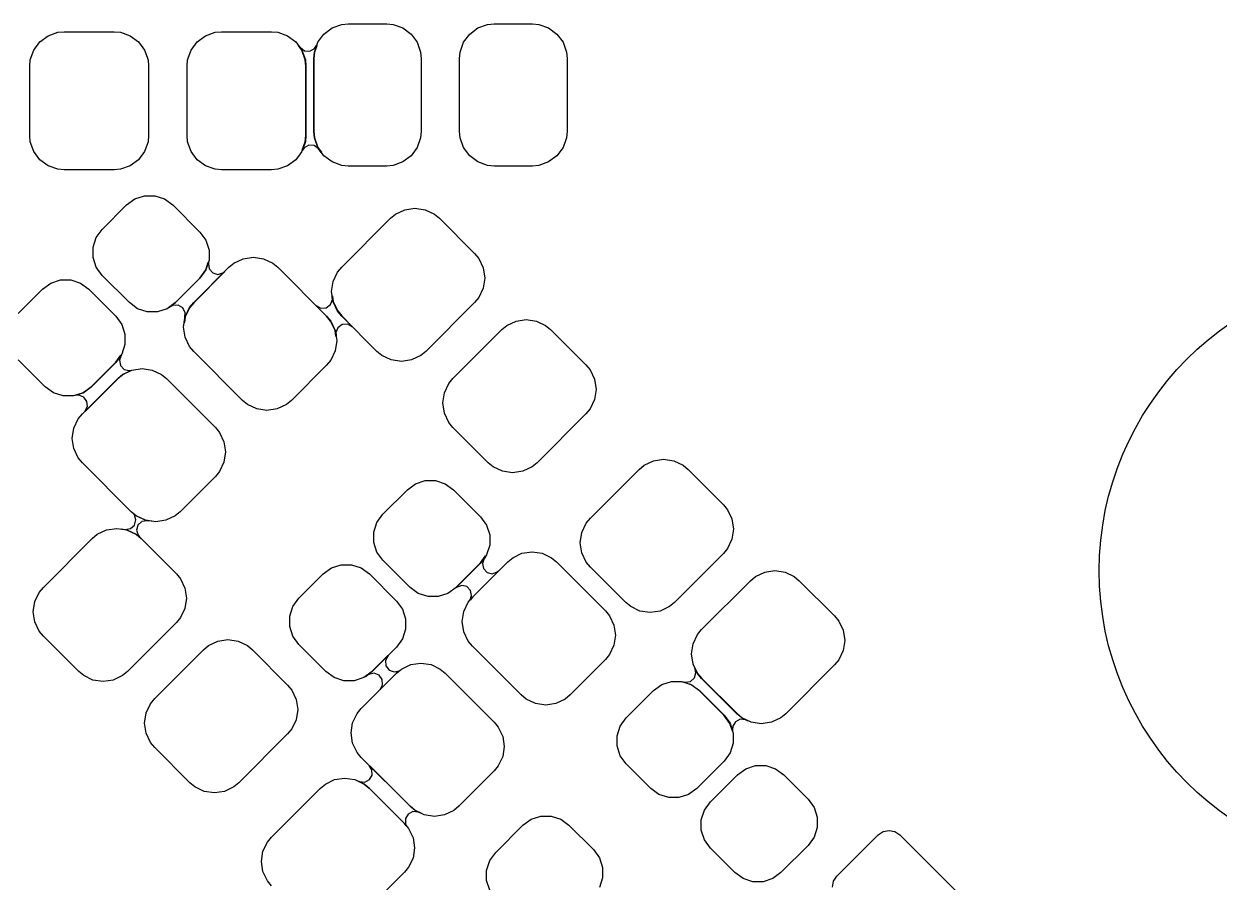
# Model space of a CAD drawing. Extents: x 4.32 to 8.86, y -5.17 to -1.84.
# Drawn here: x 5.2 to 5.813, y -2.286 to -1.846 of the extents above; entities that cross this region are included whole.
import ezdxf

# ---------------------------------------------------------------- set-up
doc = ezdxf.new("R2010")
doc.units = 0
doc.header["$MEASUREMENT"] = 0
doc.layers.add('BLACK', color=7, linetype='CONTINUOUS')

msp = doc.modelspace()

# ---------------------------------------------------------------- linework, layer by layer
at = {"layer": 'BLACK', "linetype": 'CONTINUOUS'}
for p, q in [((5.20849, -1.85476), (5.21273, -1.85163)), ((5.21273, -1.85163), (5.2177, -1.84988)), ((5.2177, -1.84988), (5.22102, -1.84957)), ((5.22102, -1.84957), (5.24661, -1.84957)), ((5.24661, -1.84957), (5.24993, -1.84988)), ((5.24993, -1.84988), (5.2549, -1.85163)), ((5.2549, -1.85163), (5.25914, -1.85476)), ((5.2892, -1.85476), (5.29344, -1.85163)), ((5.29344, -1.85163), (5.29841, -1.84988)), ((5.29841, -1.84988), (5.30173, -1.84957)), ((5.30173, -1.84957), (5.32732, -1.84957)), ((5.32732, -1.84957), (5.33064, -1.84988)), ((5.33064, -1.84988), (5.33561, -1.85163)), ((5.33561, -1.85163), (5.33985, -1.85476)), ((5.3511, -1.85501), (5.35423, -1.85077)), ((5.35423, -1.85077), (5.35847, -1.84764)), ((5.35847, -1.84764), (5.36344, -1.8459)), ((5.36344, -1.8459), (5.36676, -1.84558)), ((5.36676, -1.84558), (5.38644, -1.84558)), ((5.38644, -1.84558), (5.38976, -1.8459)), ((5.38976, -1.8459), (5.39473, -1.84764)), ((5.39473, -1.84764), (5.39897, -1.85077)), ((5.39897, -1.85077), (5.4021, -1.85501)), ((5.4259, -1.85501), (5.42903, -1.85077)), ((5.42903, -1.85077), (5.43327, -1.84764)), ((5.43327, -1.84764), (5.43824, -1.8459)), ((5.43824, -1.8459), (5.44156, -1.84558)), ((5.44156, -1.84558), (5.46124, -1.84558)), ((5.46124, -1.84558), (5.46456, -1.8459)), ((5.46456, -1.8459), (5.46953, -1.84764)), ((5.46953, -1.84764), (5.47377, -1.85077)), ((5.47377, -1.85077), (5.4769, -1.85501)), ((5.20536, -1.85899), (5.20849, -1.85476)), ((5.25914, -1.85476), (5.26227, -1.85899)), ((5.28607, -1.85899), (5.2892, -1.85476)), ((5.33985, -1.85476), (5.34298, -1.85899)), ((5.34114, -1.85657), (5.3412, -1.85652)), ((5.34115, -1.85665), (5.34114, -1.85657)), ((5.34291, -1.85903), (5.34115, -1.85665)), ((5.3412, -1.85652), (5.34127, -1.85656)), ((5.34127, -1.85656), (5.34215, -1.8577)), ((5.34215, -1.8577), (5.34436, -1.85931)), ((5.34935, -1.85998), (5.3511, -1.85501)), ((5.35057, -1.85674), (5.34943, -1.86)), ((5.34947, -1.85814), (5.35043, -1.85667)), ((5.35043, -1.85667), (5.3505, -1.85663)), ((5.3505, -1.85663), (5.35057, -1.85668)), ((5.35057, -1.85668), (5.35057, -1.85674)), ((5.4021, -1.85501), (5.40384, -1.85998)), ((5.42416, -1.85998), (5.4259, -1.85501)), ((5.4769, -1.85501), (5.47865, -1.85998)), ((5.20362, -1.86396), (5.20536, -1.85899)), ((5.26227, -1.85899), (5.26401, -1.86396)), ((5.28433, -1.86396), (5.28607, -1.85899)), ((5.34464, -1.86398), (5.34291, -1.85903)), ((5.34298, -1.85899), (5.34472, -1.86396)), ((5.34436, -1.85931), (5.34708, -1.85948)), ((5.34708, -1.85948), (5.34947, -1.85814)), ((5.34904, -1.8633), (5.34935, -1.85998)), ((5.34904, -1.9007), (5.34904, -1.8633)), ((5.34943, -1.86), (5.34912, -1.8633)), ((5.34912, -1.8633), (5.34912, -1.9007)), ((5.40384, -1.85998), (5.40416, -1.8633)), ((5.40416, -1.8633), (5.40416, -1.9007)), ((5.42384, -1.8633), (5.42416, -1.85998)), ((5.42384, -1.9007), (5.42384, -1.8633)), ((5.47865, -1.85998), (5.47896, -1.8633)), ((5.47896, -1.8633), (5.47896, -1.9007)), ((5.2033, -1.86728), (5.20362, -1.86396)), ((5.2033, -1.90272), (5.2033, -1.86728)), ((5.26401, -1.86396), (5.26433, -1.86728)), ((5.26433, -1.86728), (5.26433, -1.90272)), ((5.28401, -1.86728), (5.28433, -1.86396)), ((5.28401, -1.90272), (5.28401, -1.86728)), ((5.34496, -1.86729), (5.34464, -1.86398)), ((5.34472, -1.86396), (5.34504, -1.86728)), ((5.34496, -1.90271), (5.34496, -1.86729)), ((5.34504, -1.86728), (5.34504, -1.90272)), ((5.20362, -1.90604), (5.2033, -1.90272)), ((5.20536, -1.91101), (5.20362, -1.90604)), ((5.26401, -1.90604), (5.26227, -1.91101)), ((5.26433, -1.90272), (5.26401, -1.90604)), ((5.28433, -1.90604), (5.28401, -1.90272)), ((5.28607, -1.91101), (5.28433, -1.90604)), ((5.34472, -1.90604), (5.34298, -1.91101)), ((5.34314, -1.91029), (5.34464, -1.90602)), ((5.34464, -1.90602), (5.34496, -1.90271)), ((5.34504, -1.90272), (5.34472, -1.90604)), ((5.34935, -1.90402), (5.34904, -1.9007)), ((5.34912, -1.9007), (5.34943, -1.904)), ((5.3511, -1.90899), (5.34935, -1.90402)), ((5.34943, -1.904), (5.35117, -1.90895)), ((5.40384, -1.90402), (5.4021, -1.90899)), ((5.40416, -1.9007), (5.40384, -1.90402)), ((5.42416, -1.90402), (5.42384, -1.9007)), ((5.4259, -1.90899), (5.42416, -1.90402)), ((5.47865, -1.90402), (5.4769, -1.90899)), ((5.47896, -1.9007), (5.47865, -1.90402)), ((5.20849, -1.91524), (5.20536, -1.91101)), ((5.26227, -1.91101), (5.25914, -1.91524)), ((5.2892, -1.91524), (5.28607, -1.91101)), ((5.34298, -1.91101), (5.33985, -1.91524)), ((5.34315, -1.91036), (5.34314, -1.91029)), ((5.34321, -1.9104), (5.34315, -1.91036)), ((5.34328, -1.91036), (5.34321, -1.9104)), ((5.34408, -1.90916), (5.34328, -1.91036)), ((5.34646, -1.90782), (5.34408, -1.90916)), ((5.34918, -1.90798), (5.34646, -1.90782)), ((5.35139, -1.90959), (5.34918, -1.90798)), ((5.35423, -1.91323), (5.3511, -1.90899)), ((5.35117, -1.90895), (5.35293, -1.91133)), ((5.3528, -1.91143), (5.35139, -1.90959)), ((5.35287, -1.91146), (5.3528, -1.91143)), ((5.35294, -1.91141), (5.35287, -1.91146)), ((5.35293, -1.91133), (5.35294, -1.91141)), ((5.4021, -1.90899), (5.39897, -1.91323)), ((5.42903, -1.91323), (5.4259, -1.90899)), ((5.4769, -1.90899), (5.47377, -1.91323)), ((5.21273, -1.91837), (5.20849, -1.91524)), ((5.2177, -1.92012), (5.21273, -1.91837)), ((5.2549, -1.91837), (5.24993, -1.92012)), ((5.25914, -1.91524), (5.2549, -1.91837)), ((5.29344, -1.91837), (5.2892, -1.91524)), ((5.29841, -1.92012), (5.29344, -1.91837)), ((5.33561, -1.91837), (5.33064, -1.92012)), ((5.33985, -1.91524), (5.33561, -1.91837)), ((5.35847, -1.91636), (5.35423, -1.91323)), ((5.36344, -1.9181), (5.35847, -1.91636)), ((5.36676, -1.91842), (5.36344, -1.9181)), ((5.38644, -1.91842), (5.36676, -1.91842)), ((5.38976, -1.9181), (5.38644, -1.91842)), ((5.39473, -1.91636), (5.38976, -1.9181)), ((5.39897, -1.91323), (5.39473, -1.91636)), ((5.43327, -1.91636), (5.42903, -1.91323)), ((5.43824, -1.9181), (5.43327, -1.91636)), ((5.44156, -1.91842), (5.43824, -1.9181)), ((5.46124, -1.91842), (5.44156, -1.91842)), ((5.46456, -1.9181), (5.46124, -1.91842)), ((5.46953, -1.91636), (5.46456, -1.9181)), ((5.47377, -1.91323), (5.46953, -1.91636)), ((5.22102, -1.92043), (5.2177, -1.92012)), ((5.24661, -1.92043), (5.22102, -1.92043)), ((5.24993, -1.92012), (5.24661, -1.92043)), ((5.30173, -1.92043), (5.29841, -1.92012)), ((5.32732, -1.92043), (5.30173, -1.92043)), ((5.33064, -1.92012), (5.32732, -1.92043)), ((5.25305, -1.93837), (5.25728, -1.93529)), ((5.25728, -1.93529), (5.26226, -1.93368)), ((5.26226, -1.93368), (5.2675, -1.93368)), ((5.2675, -1.93368), (5.27248, -1.93529)), ((5.27248, -1.93529), (5.27671, -1.93837)), ((5.24052, -1.9509), (5.25305, -1.93837)), ((5.27671, -1.93837), (5.29063, -1.95229)), ((5.38842, -1.94524), (5.39099, -1.94311)), ((5.39099, -1.94311), (5.39574, -1.94083)), ((5.39574, -1.94083), (5.40095, -1.94005)), ((5.40095, -1.94005), (5.40615, -1.94083)), ((5.40615, -1.94083), (5.4109, -1.94311)), ((5.4109, -1.94311), (5.41347, -1.94524)), ((5.36336, -1.97029), (5.38842, -1.94524)), ((5.41347, -1.94524), (5.43157, -1.96333)), ((5.23583, -1.96011), (5.23744, -1.95513)), ((5.23744, -1.95513), (5.24052, -1.9509)), ((5.29063, -1.95229), (5.29371, -1.95652)), ((5.23583, -1.96535), (5.23583, -1.96011)), ((5.29371, -1.95652), (5.29532, -1.9615)), ((5.29532, -1.9615), (5.29532, -1.96674)), ((5.23744, -1.97033), (5.23583, -1.96535)), ((5.29364, -1.97168), (5.29491, -1.96777)), ((5.29532, -1.96674), (5.29371, -1.97172)), ((5.29491, -1.96777), (5.29497, -1.96772)), ((5.29506, -1.96781), (5.29496, -1.9685)), ((5.29497, -1.96772), (5.29504, -1.96774)), ((5.29504, -1.96774), (5.29506, -1.96781)), ((5.3081, -1.96824), (5.31285, -1.96596)), ((5.31285, -1.96596), (5.31805, -1.96517)), ((5.31805, -1.96517), (5.32326, -1.96596)), ((5.32326, -1.96596), (5.32801, -1.96824)), ((5.43157, -1.96333), (5.43369, -1.9659)), ((5.43369, -1.9659), (5.43597, -1.97065)), ((5.24052, -1.97456), (5.23744, -1.97033)), ((5.28743, -1.98846), (5.30553, -1.97036)), ((5.3033, -1.97271), (5.28749, -1.98851)), ((5.29057, -1.9759), (5.29364, -1.97168)), ((5.29371, -1.97172), (5.29063, -1.97595)), ((5.29496, -1.9685), (5.29537, -1.97121)), ((5.29537, -1.97121), (5.29717, -1.97326)), ((5.29717, -1.97326), (5.29979, -1.97401)), ((5.29979, -1.97401), (5.30241, -1.97322)), ((5.30241, -1.97322), (5.30319, -1.97259)), ((5.30319, -1.97259), (5.30327, -1.97258)), ((5.30327, -1.97258), (5.30332, -1.97264)), ((5.30332, -1.97264), (5.3033, -1.97271)), ((5.30553, -1.97036), (5.3081, -1.96824)), ((5.32801, -1.96824), (5.33058, -1.97036)), ((5.33058, -1.97036), (5.35564, -1.99542)), ((5.35896, -1.97761), (5.36124, -1.97286)), ((5.36124, -1.97286), (5.36336, -1.97029)), ((5.43597, -1.97065), (5.43676, -1.97586)), ((5.2099, -1.98152), (5.21413, -1.97844)), ((5.21413, -1.97844), (5.21911, -1.97683)), ((5.21911, -1.97683), (5.22435, -1.97683)), ((5.22435, -1.97683), (5.22933, -1.97844)), ((5.22933, -1.97844), (5.23356, -1.98152)), ((5.25444, -1.98848), (5.24052, -1.97456)), ((5.27805, -1.98842), (5.29057, -1.9759)), ((5.29063, -1.97595), (5.2781, -1.98848)), ((5.35817, -1.98282), (5.35896, -1.97761)), ((5.43676, -1.97586), (5.43597, -1.98107)), ((5.19737, -1.99405), (5.2099, -1.98152)), ((5.23356, -1.98152), (5.24748, -1.99544)), ((5.35896, -1.98803), (5.35817, -1.98282)), ((5.35844, -1.9851), (5.35847, -1.98503)), ((5.35855, -1.98593), (5.35844, -1.9851)), ((5.35847, -1.98503), (5.35855, -1.98502)), ((5.35855, -1.98502), (5.35859, -1.98508)), ((5.35858, -1.9869), (5.35855, -1.98593)), ((5.35859, -1.98508), (5.35903, -1.98801)), ((5.43369, -1.98582), (5.43157, -1.98839)), ((5.43597, -1.98107), (5.43369, -1.98582)), ((5.25867, -1.99156), (5.25444, -1.98848)), ((5.26365, -1.99317), (5.25867, -1.99156)), ((5.27387, -1.99156), (5.26889, -1.99317)), ((5.2781, -1.98848), (5.27387, -1.99156)), ((5.27441, -1.9911), (5.27444, -1.99104)), ((5.27444, -1.99117), (5.27441, -1.9911)), ((5.27444, -1.99104), (5.27805, -1.98842)), ((5.27452, -1.99118), (5.27444, -1.99117)), ((5.27498, -1.99098), (5.27452, -1.99118)), ((5.275, -1.99097), (5.27498, -1.99098)), ((5.27536, -1.99068), (5.275, -1.99097)), ((5.27682, -1.9899), (5.27536, -1.99068)), ((5.27955, -1.9898), (5.27682, -1.9899)), ((5.2819, -1.99119), (5.27955, -1.9898)), ((5.28312, -1.99363), (5.2819, -1.99119)), ((5.28303, -1.99578), (5.28531, -1.99103)), ((5.28537, -1.99107), (5.2831, -1.9958)), ((5.28531, -1.99103), (5.28743, -1.98846)), ((5.28749, -1.98851), (5.28537, -1.99107)), ((5.35019, -1.99003), (5.35025, -1.98997)), ((5.35021, -1.9901), (5.35019, -1.99003)), ((5.35558, -1.99547), (5.35021, -1.9901)), ((5.35025, -1.98997), (5.3503, -1.98998)), ((5.3503, -1.98998), (5.35272, -1.99129)), ((5.35272, -1.99129), (5.35544, -1.9911)), ((5.35544, -1.9911), (5.35762, -1.98947)), ((5.35762, -1.98947), (5.35858, -1.9869)), ((5.36124, -1.99278), (5.35896, -1.98803)), ((5.35903, -1.98801), (5.3613, -1.99273)), ((5.43157, -1.98839), (5.40651, -2.01344)), ((5.24748, -1.99544), (5.25056, -1.99967)), ((5.26889, -1.99317), (5.26365, -1.99317)), ((5.28224, -2.00099), (5.28303, -1.99578)), ((5.28251, -1.9987), (5.28281, -1.9964)), ((5.28254, -1.99877), (5.28251, -1.9987)), ((5.28261, -1.99879), (5.28254, -1.99877)), ((5.28266, -1.99872), (5.28261, -1.99879)), ((5.2831, -1.9958), (5.28266, -1.99872)), ((5.28281, -1.9964), (5.28282, -1.99638)), ((5.28282, -1.99638), (5.28283, -1.99635)), ((5.28283, -1.99635), (5.28288, -1.9959)), ((5.28288, -1.9959), (5.28289, -1.99577)), ((5.28288, -1.9959), (5.28288, -1.9959)), ((5.28289, -1.99576), (5.28312, -1.99363)), ((5.28289, -1.99577), (5.28289, -1.99576)), ((5.3577, -1.99803), (5.35558, -1.99547)), ((5.35564, -1.99542), (5.35776, -1.99799)), ((5.35997, -2.00276), (5.3577, -1.99803)), ((5.35776, -1.99799), (5.36004, -2.00274)), ((5.36336, -1.99535), (5.36124, -1.99278)), ((5.3613, -1.99273), (5.36342, -1.99529)), ((5.38146, -2.01344), (5.36336, -1.99535)), ((5.36342, -1.99529), (5.36879, -2.00066)), ((5.44806, -2.00018), (5.45281, -1.9979)), ((5.45281, -1.9979), (5.45801, -1.99712)), ((5.45801, -1.99712), (5.46322, -1.9979)), ((5.46322, -1.9979), (5.46797, -2.00018)), ((5.25056, -1.99967), (5.25217, -2.00465)), ((5.25217, -2.00465), (5.25217, -2.00989)), ((5.28303, -2.00619), (5.28224, -2.00099)), ((5.36041, -2.00568), (5.35997, -2.00276)), ((5.36004, -2.00274), (5.36083, -2.00795)), ((5.36138, -2.0013), (5.36042, -2.00386)), ((5.36042, -2.00386), (5.36045, -2.00483)), ((5.36045, -2.00483), (5.36056, -2.00566)), ((5.36356, -1.99966), (5.36138, -2.0013)), ((5.36628, -1.99947), (5.36356, -1.99966)), ((5.3687, -2.00079), (5.36628, -1.99947)), ((5.36875, -2.00079), (5.3687, -2.00079)), ((5.36881, -2.00074), (5.36875, -2.00079)), ((5.36879, -2.00066), (5.36881, -2.00074)), ((5.42043, -2.02736), (5.44549, -2.00231)), ((5.44549, -2.00231), (5.44806, -2.00018)), ((5.46797, -2.00018), (5.47054, -2.00231)), ((5.47054, -2.00231), (5.48864, -2.0204)), ((5.25217, -2.00989), (5.25056, -2.01487)), ((5.28531, -2.01094), (5.28303, -2.00619)), ((5.28743, -2.01351), (5.28531, -2.01094)), ((5.36083, -2.00795), (5.36004, -2.01315)), ((5.36045, -2.00575), (5.36041, -2.00568)), ((5.36053, -2.00574), (5.36045, -2.00575)), ((5.36056, -2.00566), (5.36053, -2.00574)), ((5.24742, -2.01905), (5.25004, -2.01544)), ((5.25056, -2.01487), (5.24748, -2.0191)), ((5.24991, -2.01664), (5.24935, -2.01804)), ((5.25018, -2.01552), (5.24976, -2.01649)), ((5.24976, -2.01649), (5.24987, -2.01654)), ((5.24987, -2.01654), (5.24991, -2.0166)), ((5.24991, -2.0166), (5.24991, -2.01664)), ((5.25004, -2.01544), (5.25011, -2.01541)), ((5.25011, -2.01541), (5.25018, -2.01546)), ((5.25018, -2.01546), (5.25018, -2.01552)), ((5.31249, -2.03857), (5.28743, -2.01351)), ((5.36004, -2.01315), (5.35776, -2.0179)), ((5.38403, -2.01557), (5.38146, -2.01344)), ((5.38878, -2.01785), (5.38403, -2.01557)), ((5.40394, -2.01557), (5.39919, -2.01785)), ((5.40651, -2.01344), (5.40394, -2.01557)), ((5.21129, -2.03163), (5.19737, -2.01771)), ((5.2349, -2.03157), (5.24742, -2.01905)), ((5.24748, -2.0191), (5.23495, -2.03163)), ((5.24935, -2.01804), (5.24987, -2.02072)), ((5.24987, -2.02072), (5.25176, -2.02269)), ((5.25103, -2.02531), (5.25578, -2.02303)), ((5.25553, -2.02323), (5.25107, -2.02537)), ((5.25176, -2.02269), (5.25441, -2.02332)), ((5.25441, -2.02332), (5.25548, -2.02309)), ((5.25548, -2.02309), (5.25555, -2.02311)), ((5.25557, -2.02319), (5.25553, -2.02323)), ((5.25555, -2.02311), (5.25557, -2.02319)), ((5.25578, -2.02303), (5.26099, -2.02224)), ((5.26099, -2.02224), (5.26619, -2.02303)), ((5.26619, -2.02303), (5.27094, -2.02531)), ((5.35564, -2.02047), (5.33754, -2.03857)), ((5.35776, -2.0179), (5.35564, -2.02047)), ((5.39399, -2.01863), (5.38878, -2.01785)), ((5.39919, -2.01785), (5.39399, -2.01863)), ((5.48864, -2.0204), (5.49076, -2.02297)), ((5.49076, -2.02297), (5.49304, -2.02772)), ((5.23036, -2.04553), (5.24846, -2.02743)), ((5.24851, -2.02749), (5.23171, -2.0443)), ((5.24846, -2.02743), (5.25103, -2.02531)), ((5.25107, -2.02537), (5.24851, -2.02749)), ((5.27094, -2.02531), (5.27351, -2.02743)), ((5.27351, -2.02743), (5.29857, -2.05249)), ((5.41831, -2.02993), (5.42043, -2.02736)), ((5.49304, -2.02772), (5.49383, -2.03293)), ((5.21552, -2.03471), (5.21129, -2.03163)), ((5.2205, -2.03632), (5.21552, -2.03471)), ((5.23072, -2.03471), (5.22574, -2.03632)), ((5.22677, -2.03591), (5.23068, -2.03464)), ((5.23068, -2.03464), (5.2349, -2.03157)), ((5.23495, -2.03163), (5.23072, -2.03471)), ((5.41524, -2.03989), (5.41603, -2.03468)), ((5.41603, -2.03468), (5.41831, -2.02993)), ((5.49383, -2.03293), (5.49304, -2.03814)), ((5.22574, -2.03632), (5.2205, -2.03632)), ((5.22672, -2.03595), (5.22677, -2.03591)), ((5.22673, -2.03603), (5.22672, -2.03595)), ((5.22681, -2.03606), (5.22673, -2.03603)), ((5.22751, -2.03596), (5.22681, -2.03606)), ((5.22851, -2.03593), (5.22751, -2.03596)), ((5.23107, -2.03689), (5.22851, -2.03593)), ((5.2327, -2.03907), (5.23107, -2.03689)), ((5.2329, -2.04179), (5.2327, -2.03907)), ((5.31506, -2.04069), (5.31249, -2.03857)), ((5.31981, -2.04297), (5.31506, -2.04069)), ((5.33497, -2.04069), (5.33022, -2.04297)), ((5.33754, -2.03857), (5.33497, -2.04069)), ((5.41603, -2.0451), (5.41524, -2.03989)), ((5.49304, -2.03814), (5.49076, -2.04289)), ((5.22824, -2.0481), (5.23036, -2.04553)), ((5.23157, -2.04426), (5.23158, -2.0442)), ((5.23163, -2.04432), (5.23157, -2.04426)), ((5.23158, -2.0442), (5.2329, -2.04179)), ((5.23171, -2.0443), (5.23163, -2.04432)), ((5.32501, -2.04376), (5.31981, -2.04297)), ((5.33022, -2.04297), (5.32501, -2.04376)), ((5.41831, -2.04985), (5.41603, -2.0451)), ((5.48864, -2.04546), (5.46358, -2.07051)), ((5.49076, -2.04289), (5.48864, -2.04546)), ((5.22517, -2.05805), (5.22596, -2.05285)), ((5.22596, -2.05285), (5.22824, -2.0481)), ((5.29857, -2.05249), (5.30069, -2.05506)), ((5.42043, -2.05242), (5.41831, -2.04985)), ((5.43853, -2.07051), (5.42043, -2.05242)), ((5.22596, -2.06326), (5.22517, -2.05805)), ((5.30069, -2.05506), (5.30297, -2.05981)), ((5.30297, -2.05981), (5.30376, -2.06501)), ((5.22824, -2.06801), (5.22596, -2.06326)), ((5.30376, -2.06501), (5.30297, -2.07022)), ((5.23036, -2.07058), (5.22824, -2.06801)), ((5.25542, -2.09564), (5.23036, -2.07058)), ((5.30297, -2.07022), (5.30069, -2.07497)), ((5.4411, -2.07264), (5.43853, -2.07051)), ((5.46358, -2.07051), (5.46101, -2.07264)), ((5.516, -2.07394), (5.51857, -2.07182)), ((5.51857, -2.07182), (5.52331, -2.06954)), ((5.52331, -2.06954), (5.52852, -2.06875)), ((5.52852, -2.06875), (5.53373, -2.06954)), ((5.53373, -2.06954), (5.53848, -2.07182)), ((5.53848, -2.07182), (5.54105, -2.07394)), ((5.29857, -2.07754), (5.28047, -2.09564)), ((5.30069, -2.07497), (5.29857, -2.07754)), ((5.44585, -2.07492), (5.4411, -2.07264)), ((5.45105, -2.0757), (5.44585, -2.07492)), ((5.45626, -2.07492), (5.45105, -2.0757)), ((5.46101, -2.07264), (5.45626, -2.07492)), ((5.49094, -2.099), (5.516, -2.07394)), ((5.54105, -2.07394), (5.55915, -2.09204)), ((5.38452, -2.0969), (5.39705, -2.08437)), ((5.39705, -2.08437), (5.40128, -2.08129)), ((5.40128, -2.08129), (5.40626, -2.07968)), ((5.40626, -2.07968), (5.4115, -2.07968)), ((5.4115, -2.07968), (5.41648, -2.08129)), ((5.41648, -2.08129), (5.42071, -2.08437)), ((5.42071, -2.08437), (5.43463, -2.09829)), ((5.25799, -2.09776), (5.25542, -2.09564)), ((5.25625, -2.09636), (5.25631, -2.09631)), ((5.25627, -2.09644), (5.25625, -2.09636)), ((5.25702, -2.09725), (5.25627, -2.09644)), ((5.25631, -2.09631), (5.25637, -2.09633)), ((5.25637, -2.09633), (5.25803, -2.0977)), ((5.28047, -2.09564), (5.2779, -2.09776)), ((5.55915, -2.09204), (5.56127, -2.09461)), ((5.56127, -2.09461), (5.56355, -2.09935)), ((5.25504, -2.10429), (5.25708, -2.10248)), ((5.25782, -2.09986), (5.25702, -2.09725)), ((5.25708, -2.10248), (5.25782, -2.09986)), ((5.26274, -2.10004), (5.25799, -2.09776)), ((5.25803, -2.0977), (5.26276, -2.09997)), ((5.25881, -2.10252), (5.25807, -2.10514)), ((5.26085, -2.10071), (5.25881, -2.10252)), ((5.26356, -2.10029), (5.26085, -2.10071)), ((5.26795, -2.10083), (5.26274, -2.10004)), ((5.26276, -2.09997), (5.26568, -2.10041)), ((5.26566, -2.10056), (5.26356, -2.10029)), ((5.26573, -2.10053), (5.26566, -2.10056)), ((5.26568, -2.10041), (5.26575, -2.10046)), ((5.26575, -2.10046), (5.26573, -2.10053)), ((5.27315, -2.10004), (5.26795, -2.10083)), ((5.2779, -2.09776), (5.27315, -2.10004)), ((5.37983, -2.10611), (5.38144, -2.10113)), ((5.38144, -2.10113), (5.38452, -2.0969)), ((5.43463, -2.09829), (5.43771, -2.10252)), ((5.43771, -2.10252), (5.43932, -2.1075)), ((5.48654, -2.10631), (5.48882, -2.10157)), ((5.48882, -2.10157), (5.49094, -2.099)), ((5.56355, -2.09935), (5.56434, -2.10456)), ((5.23542, -2.10936), (5.23799, -2.10724)), ((5.23799, -2.10724), (5.24274, -2.10496)), ((5.24274, -2.10496), (5.24795, -2.10417)), ((5.24795, -2.10417), (5.25315, -2.10496)), ((5.25014, -2.10454), (5.25016, -2.10447)), ((5.25021, -2.10459), (5.25014, -2.10454)), ((5.25016, -2.10447), (5.25023, -2.10444)), ((5.25313, -2.10503), (5.25021, -2.10459)), ((5.25023, -2.10444), (5.25233, -2.10471)), ((5.25233, -2.10471), (5.25504, -2.10429)), ((5.25786, -2.1073), (5.25313, -2.10503)), ((5.25315, -2.10496), (5.2579, -2.10724)), ((5.25952, -2.10867), (5.25786, -2.1073)), ((5.2579, -2.10724), (5.26047, -2.10936)), ((5.25807, -2.10514), (5.25887, -2.10775)), ((5.25887, -2.10775), (5.25962, -2.10856)), ((5.25958, -2.10869), (5.25952, -2.10867)), ((5.25964, -2.10864), (5.25958, -2.10869)), ((5.25962, -2.10856), (5.25964, -2.10864)), ((5.37983, -2.11135), (5.37983, -2.10611)), ((5.43932, -2.1075), (5.43932, -2.11274)), ((5.48575, -2.11152), (5.48654, -2.10631)), ((5.56434, -2.10456), (5.56355, -2.10977)), ((5.21036, -2.13442), (5.23542, -2.10936)), ((5.26047, -2.10936), (5.27857, -2.12746)), ((5.38144, -2.11633), (5.37983, -2.11135)), ((5.43932, -2.11274), (5.43771, -2.11772)), ((5.48654, -2.11673), (5.48575, -2.11152)), ((5.56127, -2.11452), (5.55915, -2.11709)), ((5.56355, -2.10977), (5.56127, -2.11452)), ((5.38452, -2.12056), (5.38144, -2.11633)), ((5.39844, -2.13448), (5.38452, -2.12056)), ((5.43043, -2.13946), (5.44853, -2.12136)), ((5.43457, -2.1219), (5.43719, -2.11829)), ((5.43771, -2.11772), (5.43463, -2.12195)), ((5.43653, -2.1196), (5.43551, -2.12215)), ((5.43712, -2.11885), (5.43653, -2.1196)), ((5.43713, -2.11883), (5.43712, -2.11885)), ((5.43733, -2.11837), (5.43713, -2.11883)), ((5.43719, -2.11829), (5.43726, -2.11826)), ((5.43726, -2.11826), (5.43733, -2.11831)), ((5.43733, -2.11831), (5.43733, -2.11837)), ((5.44853, -2.12136), (5.4511, -2.11924)), ((5.4511, -2.11924), (5.45585, -2.11696)), ((5.45585, -2.11696), (5.46105, -2.11617)), ((5.46105, -2.11617), (5.46626, -2.11696)), ((5.46626, -2.11696), (5.47101, -2.11924)), ((5.47101, -2.11924), (5.47358, -2.12136)), ((5.47358, -2.12136), (5.49864, -2.14642)), ((5.48882, -2.12148), (5.48654, -2.11673)), ((5.55915, -2.11709), (5.53409, -2.14215)), ((5.27857, -2.12746), (5.28069, -2.13003)), ((5.34137, -2.14005), (5.3539, -2.12752)), ((5.3539, -2.12752), (5.35813, -2.12444)), ((5.35813, -2.12444), (5.36311, -2.12283)), ((5.36311, -2.12283), (5.36835, -2.12283)), ((5.36835, -2.12283), (5.37333, -2.12444)), ((5.37333, -2.12444), (5.37756, -2.12752)), ((5.37756, -2.12752), (5.39148, -2.14144)), ((5.43463, -2.12195), (5.4221, -2.13448)), ((5.42216, -2.13431), (5.43457, -2.1219)), ((5.44387, -2.12613), (5.43049, -2.13951)), ((5.43551, -2.12215), (5.43603, -2.12482)), ((5.43603, -2.12482), (5.43792, -2.12679)), ((5.43792, -2.12679), (5.44057, -2.12743)), ((5.44057, -2.12743), (5.44315, -2.12653)), ((5.44315, -2.12653), (5.44376, -2.12602)), ((5.44376, -2.12602), (5.44384, -2.12601)), ((5.44384, -2.12601), (5.44389, -2.12607)), ((5.44389, -2.12607), (5.44387, -2.12613)), ((5.49094, -2.12405), (5.48882, -2.12148)), ((5.50904, -2.14215), (5.49094, -2.12405)), ((5.57564, -2.12889), (5.58038, -2.12661)), ((5.58038, -2.12661), (5.58559, -2.12582)), ((5.58559, -2.12582), (5.5908, -2.12661)), ((5.5908, -2.12661), (5.59555, -2.12889)), ((5.28069, -2.13003), (5.28297, -2.13478)), ((5.42492, -2.13343), (5.42225, -2.13444)), ((5.42757, -2.13404), (5.42492, -2.13343)), ((5.54801, -2.15607), (5.57307, -2.13101)), ((5.57307, -2.13101), (5.57564, -2.12889)), ((5.59555, -2.12889), (5.59812, -2.13101)), ((5.59812, -2.13101), (5.61622, -2.14911)), ((5.20596, -2.14174), (5.20824, -2.13699)), ((5.20824, -2.13699), (5.21036, -2.13442)), ((5.28297, -2.13478), (5.28376, -2.13999)), ((5.40267, -2.13756), (5.39844, -2.13448)), ((5.40765, -2.13917), (5.40267, -2.13756)), ((5.41289, -2.13917), (5.40765, -2.13917)), ((5.41787, -2.13756), (5.41289, -2.13917)), ((5.4221, -2.13448), (5.41787, -2.13756)), ((5.42214, -2.13435), (5.42216, -2.13431)), ((5.42217, -2.13443), (5.42214, -2.13435)), ((5.42225, -2.13444), (5.42217, -2.13443)), ((5.42948, -2.13599), (5.42757, -2.13404)), ((5.42831, -2.14203), (5.43043, -2.13946)), ((5.42918, -2.14086), (5.43003, -2.13866)), ((5.43049, -2.13951), (5.42931, -2.14094)), ((5.43003, -2.13866), (5.42948, -2.13599)), ((5.20517, -2.14695), (5.20596, -2.14174)), ((5.28297, -2.14519), (5.28069, -2.14994)), ((5.28376, -2.13999), (5.28297, -2.14519)), ((5.33668, -2.14926), (5.33829, -2.14428)), ((5.33829, -2.14428), (5.34137, -2.14005)), ((5.39148, -2.14144), (5.39456, -2.14567)), ((5.39456, -2.14567), (5.39617, -2.15065)), ((5.42603, -2.14678), (5.42831, -2.14203)), ((5.42918, -2.14091), (5.42918, -2.14086)), ((5.42924, -2.14097), (5.42918, -2.14091)), ((5.42931, -2.14094), (5.42924, -2.14097)), ((5.51161, -2.14427), (5.50904, -2.14215)), ((5.51635, -2.14655), (5.51161, -2.14427)), ((5.53152, -2.14427), (5.52677, -2.14655)), ((5.53409, -2.14215), (5.53152, -2.14427)), ((5.20596, -2.15215), (5.20517, -2.14695)), ((5.28069, -2.14994), (5.27857, -2.15251)), ((5.33668, -2.1545), (5.33668, -2.14926)), ((5.39617, -2.15065), (5.39617, -2.15589)), ((5.42524, -2.15199), (5.42603, -2.14678)), ((5.42603, -2.15719), (5.42524, -2.15199)), ((5.49864, -2.14642), (5.50076, -2.14899)), ((5.50076, -2.14899), (5.50304, -2.15374)), ((5.52156, -2.14734), (5.51635, -2.14655)), ((5.52677, -2.14655), (5.52156, -2.14734)), ((5.61622, -2.14911), (5.61834, -2.15168)), ((5.61834, -2.15168), (5.62062, -2.15642)), ((5.20824, -2.1569), (5.20596, -2.15215)), ((5.21036, -2.15947), (5.20824, -2.1569)), ((5.27857, -2.15251), (5.25351, -2.17757)), ((5.33829, -2.15948), (5.33668, -2.1545)), ((5.39617, -2.15589), (5.39456, -2.16087)), ((5.42831, -2.16194), (5.42603, -2.15719)), ((5.50304, -2.15374), (5.50383, -2.15895)), ((5.54589, -2.15864), (5.54801, -2.15607)), ((5.62062, -2.15642), (5.62141, -2.16163)), ((5.22846, -2.17757), (5.21036, -2.15947)), ((5.29249, -2.16643), (5.29506, -2.16431)), ((5.29506, -2.16431), (5.29981, -2.16203)), ((5.29981, -2.16203), (5.30501, -2.16124)), ((5.30501, -2.16124), (5.31022, -2.16203)), ((5.31022, -2.16203), (5.31497, -2.16431)), ((5.31497, -2.16431), (5.31754, -2.16643)), ((5.34137, -2.16371), (5.33829, -2.15948)), ((5.35529, -2.17763), (5.34137, -2.16371)), ((5.39456, -2.16087), (5.39148, -2.1651)), ((5.43043, -2.16451), (5.42831, -2.16194)), ((5.50304, -2.16415), (5.50076, -2.1689)), ((5.50383, -2.15895), (5.50304, -2.16415)), ((5.54282, -2.16859), (5.54361, -2.16338)), ((5.54361, -2.16338), (5.54589, -2.15864)), ((5.62141, -2.16163), (5.62062, -2.16684)), ((5.26743, -2.19149), (5.29249, -2.16643)), ((5.31754, -2.16643), (5.33564, -2.18453)), ((5.3789, -2.17757), (5.38707, -2.1694)), ((5.39148, -2.1651), (5.37895, -2.17763)), ((5.3872, -2.16949), (5.38588, -2.17191)), ((5.38707, -2.1694), (5.38715, -2.16938)), ((5.38715, -2.16938), (5.3872, -2.16944)), ((5.3872, -2.16944), (5.3872, -2.16949)), ((5.45549, -2.18957), (5.43043, -2.16451)), ((5.50076, -2.1689), (5.49864, -2.17147)), ((5.54361, -2.1738), (5.54282, -2.16859)), ((5.62062, -2.16684), (5.61834, -2.17159)), ((5.38588, -2.17191), (5.38607, -2.17463)), ((5.38607, -2.17463), (5.38771, -2.17681)), ((5.39146, -2.17843), (5.39403, -2.17631)), ((5.39403, -2.17631), (5.39878, -2.17403)), ((5.39878, -2.17403), (5.40399, -2.17324)), ((5.40399, -2.17324), (5.40919, -2.17403)), ((5.40919, -2.17403), (5.41394, -2.17631)), ((5.41394, -2.17631), (5.41651, -2.17843)), ((5.49864, -2.17147), (5.48054, -2.18957)), ((5.54589, -2.17855), (5.54361, -2.1738)), ((5.54444, -2.17572), (5.54445, -2.17564)), ((5.54472, -2.17639), (5.54444, -2.17572)), ((5.54445, -2.17564), (5.54452, -2.17561)), ((5.54452, -2.17561), (5.54458, -2.17566)), ((5.54458, -2.17566), (5.54595, -2.17851)), ((5.54509, -2.17821), (5.54472, -2.17639)), ((5.61622, -2.17416), (5.59116, -2.19922)), ((5.61834, -2.17159), (5.61622, -2.17416)), ((5.23103, -2.17969), (5.22846, -2.17757)), ((5.23578, -2.18197), (5.23103, -2.17969)), ((5.24099, -2.18276), (5.23578, -2.18197)), ((5.24619, -2.18197), (5.24099, -2.18276)), ((5.25094, -2.17969), (5.24619, -2.18197)), ((5.25351, -2.17757), (5.25094, -2.17969)), ((5.35952, -2.18071), (5.35529, -2.17763)), ((5.3645, -2.18232), (5.35952, -2.18071)), ((5.36974, -2.18232), (5.3645, -2.18232)), ((5.37472, -2.18071), (5.36974, -2.18232)), ((5.37336, -2.19653), (5.39146, -2.17843)), ((5.37895, -2.17763), (5.37472, -2.18071)), ((5.37526, -2.18025), (5.37529, -2.18019)), ((5.37529, -2.18032), (5.37526, -2.18025)), ((5.37529, -2.18019), (5.3789, -2.17757)), ((5.37537, -2.18033), (5.37529, -2.18032)), ((5.37583, -2.18013), (5.37537, -2.18033)), ((5.37585, -2.18012), (5.37583, -2.18013)), ((5.37661, -2.17952), (5.37585, -2.18012)), ((5.37727, -2.17909), (5.37661, -2.17952)), ((5.37994, -2.1785), (5.37727, -2.17909)), ((5.3825, -2.17946), (5.37994, -2.1785)), ((5.38413, -2.18164), (5.3825, -2.17946)), ((5.39151, -2.17849), (5.38313, -2.18687)), ((5.38433, -2.18436), (5.38413, -2.18164)), ((5.38771, -2.17681), (5.39026, -2.17776)), ((5.39026, -2.17776), (5.39283, -2.1772)), ((5.3929, -2.17734), (5.39151, -2.17849)), ((5.39283, -2.1772), (5.39291, -2.17723)), ((5.39293, -2.1773), (5.3929, -2.17734)), ((5.39291, -2.17723), (5.39293, -2.1773)), ((5.41651, -2.17843), (5.44157, -2.20349)), ((5.52752, -2.18429), (5.5325, -2.18268)), ((5.5325, -2.18268), (5.53774, -2.18268)), ((5.53774, -2.18268), (5.54272, -2.18429)), ((5.53958, -2.18305), (5.54228, -2.18264)), ((5.54228, -2.18264), (5.54433, -2.18084)), ((5.54433, -2.18084), (5.54509, -2.17821)), ((5.54801, -2.18112), (5.54589, -2.17855)), ((5.54595, -2.17851), (5.54807, -2.18107)), ((5.56611, -2.19922), (5.54801, -2.18112)), ((5.54807, -2.18107), (5.56616, -2.19916)), ((5.33564, -2.18453), (5.33776, -2.1871)), ((5.33776, -2.1871), (5.34004, -2.19185)), ((5.383, -2.18683), (5.38301, -2.18677)), ((5.38306, -2.18689), (5.383, -2.18683)), ((5.38301, -2.18677), (5.38433, -2.18436)), ((5.38313, -2.18687), (5.38306, -2.18689)), ((5.50937, -2.20129), (5.52329, -2.18737)), ((5.52329, -2.18737), (5.52752, -2.18429)), ((5.53872, -2.18303), (5.53874, -2.18296)), ((5.53877, -2.18309), (5.53872, -2.18303)), ((5.53874, -2.18296), (5.53881, -2.18294)), ((5.54268, -2.18436), (5.53877, -2.18309)), ((5.53881, -2.18294), (5.53958, -2.18305)), ((5.5469, -2.18743), (5.54268, -2.18436)), ((5.54272, -2.18429), (5.54695, -2.18737)), ((5.55942, -2.19995), (5.5469, -2.18743)), ((5.54695, -2.18737), (5.55948, -2.1999)), ((5.26303, -2.19881), (5.26531, -2.19406)), ((5.26531, -2.19406), (5.26743, -2.19149)), ((5.34004, -2.19185), (5.34083, -2.19705)), ((5.45806, -2.19169), (5.45549, -2.18957)), ((5.46281, -2.19397), (5.45806, -2.19169)), ((5.46801, -2.19476), (5.46281, -2.19397)), ((5.47322, -2.19397), (5.46801, -2.19476)), ((5.47797, -2.19169), (5.47322, -2.19397)), ((5.48054, -2.18957), (5.47797, -2.19169)), ((5.26224, -2.20401), (5.26303, -2.19881)), ((5.34083, -2.19705), (5.34004, -2.20226)), ((5.36896, -2.20385), (5.37124, -2.1991)), ((5.37124, -2.1991), (5.37336, -2.19653)), ((5.56249, -2.20417), (5.55942, -2.19995)), ((5.55948, -2.1999), (5.56256, -2.20413)), ((5.56868, -2.20134), (5.56611, -2.19922)), ((5.56616, -2.19916), (5.56872, -2.20127)), ((5.59116, -2.19922), (5.58859, -2.20134)), ((5.26303, -2.20922), (5.26224, -2.20401)), ((5.33776, -2.20701), (5.33564, -2.20958)), ((5.34004, -2.20226), (5.33776, -2.20701)), ((5.36817, -2.20905), (5.36896, -2.20385)), ((5.44157, -2.20349), (5.44369, -2.20606)), ((5.44369, -2.20606), (5.44597, -2.21081)), ((5.50468, -2.2105), (5.50629, -2.20552)), ((5.50629, -2.20552), (5.50937, -2.20129)), ((5.56376, -2.20808), (5.56249, -2.20417)), ((5.56256, -2.20413), (5.56417, -2.20911)), ((5.56394, -2.20565), (5.56384, -2.2075)), ((5.56533, -2.2033), (5.56394, -2.20565)), ((5.56777, -2.20208), (5.56533, -2.2033)), ((5.5705, -2.20237), (5.56777, -2.20208)), ((5.57342, -2.20362), (5.56868, -2.20134)), ((5.56872, -2.20127), (5.57157, -2.20264)), ((5.57151, -2.20279), (5.5705, -2.20237)), ((5.57158, -2.20278), (5.57151, -2.20279)), ((5.57157, -2.20264), (5.57162, -2.20271)), ((5.57162, -2.20271), (5.57158, -2.20278)), ((5.57863, -2.20441), (5.57342, -2.20362)), ((5.58384, -2.20362), (5.57863, -2.20441)), ((5.58859, -2.20134), (5.58384, -2.20362)), ((5.26531, -2.21397), (5.26303, -2.20922)), ((5.33564, -2.20958), (5.31058, -2.23464)), ((5.36896, -2.21426), (5.36817, -2.20905)), ((5.44597, -2.21081), (5.44676, -2.21601)), ((5.50468, -2.21574), (5.50468, -2.2105)), ((5.5638, -2.20813), (5.56376, -2.20808)), ((5.56388, -2.20812), (5.5638, -2.20813)), ((5.56384, -2.2075), (5.56391, -2.20804)), ((5.56391, -2.20804), (5.56388, -2.20812)), ((5.56417, -2.20911), (5.56417, -2.21435)), ((5.26743, -2.21654), (5.26531, -2.21397)), ((5.28553, -2.23464), (5.26743, -2.21654)), ((5.37124, -2.21901), (5.36896, -2.21426)), ((5.37336, -2.22158), (5.37124, -2.21901)), ((5.44676, -2.21601), (5.44597, -2.22122)), ((5.50629, -2.22072), (5.50468, -2.21574)), ((5.56256, -2.21933), (5.55948, -2.22356)), ((5.56417, -2.21435), (5.56256, -2.21933)), ((5.39842, -2.24664), (5.37336, -2.22158)), ((5.44597, -2.22122), (5.44369, -2.22597)), ((5.50937, -2.22495), (5.50629, -2.22072)), ((5.5219, -2.23748), (5.50937, -2.22495)), ((5.55948, -2.22356), (5.54556, -2.23748)), ((5.37758, -2.23301), (5.37898, -2.23066)), ((5.3777, -2.22595), (5.37776, -2.22591)), ((5.3777, -2.22603), (5.3777, -2.22595)), ((5.37888, -2.22794), (5.3777, -2.22603)), ((5.37776, -2.22591), (5.37782, -2.22593)), ((5.37782, -2.22593), (5.39847, -2.24658)), ((5.37898, -2.23066), (5.37888, -2.22794)), ((5.44157, -2.22854), (5.42347, -2.24664)), ((5.44369, -2.22597), (5.44157, -2.22854)), ((5.55252, -2.24444), (5.56644, -2.23052)), ((5.56644, -2.23052), (5.57067, -2.22744)), ((5.57067, -2.22744), (5.57565, -2.22583)), ((5.57565, -2.22583), (5.58089, -2.22583)), ((5.58089, -2.22583), (5.58587, -2.22744)), ((5.58587, -2.22744), (5.5901, -2.23052)), ((5.5901, -2.23052), (5.60263, -2.24305)), ((5.2881, -2.23676), (5.28553, -2.23464)), ((5.29285, -2.23904), (5.2881, -2.23676)), ((5.30801, -2.23676), (5.30326, -2.23904)), ((5.31058, -2.23464), (5.30801, -2.23676)), ((5.32736, -2.26242), (5.35242, -2.23736)), ((5.35242, -2.23736), (5.35499, -2.23524)), ((5.35499, -2.23524), (5.35974, -2.23296)), ((5.35974, -2.23296), (5.36495, -2.23217)), ((5.36495, -2.23217), (5.37015, -2.23296)), ((5.37015, -2.23296), (5.3749, -2.23524)), ((5.37196, -2.23387), (5.372, -2.2338)), ((5.37201, -2.23393), (5.37196, -2.23387)), ((5.372, -2.2338), (5.37207, -2.23379)), ((5.37486, -2.2353), (5.37201, -2.23393)), ((5.37207, -2.23379), (5.37242, -2.23394)), ((5.37242, -2.23394), (5.37515, -2.23423)), ((5.37742, -2.23742), (5.37486, -2.2353)), ((5.3749, -2.23524), (5.37747, -2.23736)), ((5.37515, -2.23423), (5.37758, -2.23301)), ((5.39551, -2.25551), (5.37742, -2.23742)), ((5.37747, -2.23736), (5.39557, -2.25546)), ((5.52613, -2.24056), (5.5219, -2.23748)), ((5.54556, -2.23748), (5.54133, -2.24056)), ((5.29805, -2.23983), (5.29285, -2.23904)), ((5.30326, -2.23904), (5.29805, -2.23983)), ((5.53111, -2.24217), (5.52613, -2.24056)), ((5.53635, -2.24217), (5.53111, -2.24217)), ((5.54133, -2.24056), (5.53635, -2.24217)), ((5.60263, -2.24305), (5.60571, -2.24728)), ((5.39987, -2.24941), (5.39743, -2.25063)), ((5.40099, -2.24876), (5.39842, -2.24664)), ((5.39847, -2.24658), (5.40103, -2.2487)), ((5.4026, -2.2497), (5.39987, -2.24941)), ((5.40574, -2.25104), (5.40099, -2.24876)), ((5.40103, -2.2487), (5.40388, -2.25007)), ((5.40382, -2.25021), (5.4026, -2.2497)), ((5.40388, -2.25007), (5.40393, -2.25013)), ((5.40393, -2.25013), (5.40389, -2.2502)), ((5.4209, -2.24876), (5.41615, -2.25104)), ((5.42347, -2.24664), (5.4209, -2.24876)), ((5.54783, -2.25365), (5.54944, -2.24867)), ((5.54944, -2.24867), (5.55252, -2.24444)), ((5.60571, -2.24728), (5.60732, -2.25226)), ((5.39649, -2.25669), (5.39551, -2.25551)), ((5.39557, -2.25546), (5.39769, -2.25803)), ((5.39743, -2.25063), (5.39604, -2.25298)), ((5.39604, -2.25298), (5.39614, -2.25571)), ((5.39614, -2.25571), (5.39662, -2.25661)), ((5.40389, -2.2502), (5.40382, -2.25021)), ((5.41095, -2.25183), (5.40574, -2.25104)), ((5.41615, -2.25104), (5.41095, -2.25183)), ((5.45629, -2.25637), (5.46052, -2.25329)), ((5.46052, -2.25329), (5.4655, -2.25168)), ((5.4655, -2.25168), (5.47074, -2.25168)), ((5.47074, -2.25168), (5.47572, -2.25329)), ((5.47572, -2.25329), (5.47995, -2.25637)), ((5.54783, -2.25889), (5.54783, -2.25365)), ((5.60732, -2.25226), (5.60732, -2.2575)), ((5.32524, -2.26499), (5.32736, -2.26242)), ((5.39655, -2.25672), (5.39649, -2.25669)), ((5.39662, -2.25669), (5.39655, -2.25672)), ((5.39662, -2.25661), (5.39662, -2.25669)), ((5.39769, -2.25803), (5.39997, -2.26278)), ((5.44237, -2.27029), (5.45629, -2.25637)), ((5.47995, -2.25637), (5.49248, -2.2689)), ((5.54944, -2.26387), (5.54783, -2.25889)), ((5.60732, -2.2575), (5.60571, -2.26248)), ((5.61743, -2.28252), (5.63858, -2.26136)), ((5.63858, -2.26136), (5.64114, -2.25965)), ((5.64114, -2.25965), (5.64415, -2.25905)), ((5.64415, -2.25905), (5.64717, -2.25965)), ((5.64717, -2.25965), (5.64972, -2.26136)), ((5.64972, -2.26136), (5.68508, -2.29672)), ((5.32296, -2.26974), (5.32524, -2.26499)), ((5.39997, -2.26278), (5.40076, -2.26799)), ((5.40076, -2.26799), (5.39997, -2.27319)), ((5.55252, -2.2681), (5.54944, -2.26387)), ((5.56505, -2.28063), (5.55252, -2.2681)), ((5.60263, -2.26671), (5.58871, -2.28063)), ((5.60571, -2.26248), (5.60263, -2.26671)), ((5.32217, -2.27495), (5.32296, -2.26974)), ((5.39997, -2.27319), (5.39769, -2.27794)), ((5.43768, -2.2795), (5.43929, -2.27452)), ((5.43929, -2.27452), (5.44237, -2.27029)), ((5.49248, -2.2689), (5.49556, -2.27313)), ((5.49556, -2.27313), (5.49717, -2.27811)), ((5.32296, -2.28015), (5.32217, -2.27495)), ((5.32524, -2.2849), (5.32296, -2.28015)), ((5.39557, -2.28051), (5.37051, -2.30557)), ((5.39769, -2.27794), (5.39557, -2.28051)), ((5.43768, -2.28474), (5.43768, -2.2795)), ((5.49717, -2.27811), (5.49717, -2.28335)), ((5.56928, -2.28371), (5.56505, -2.28063)), ((5.58871, -2.28063), (5.58448, -2.28371)), ((5.32736, -2.28747), (5.32524, -2.2849)), ((5.43929, -2.28972), (5.43768, -2.28474)), ((5.49717, -2.28335), (5.49556, -2.28833)), ((5.57426, -2.28532), (5.56928, -2.28371)), ((5.5795, -2.28532), (5.57426, -2.28532)), ((5.58448, -2.28371), (5.5795, -2.28532)), ((5.61512, -2.28809), (5.61572, -2.28507)), ((5.61572, -2.28507), (5.61743, -2.28252))]:
    msp.add_line(p, q, dxfattribs=at)
at = {"layer": 'BLACK'}
msp.add_circle((5.90551, -2.12598), 0.15354, dxfattribs=at)

doc.saveas('drawing.dxf')
